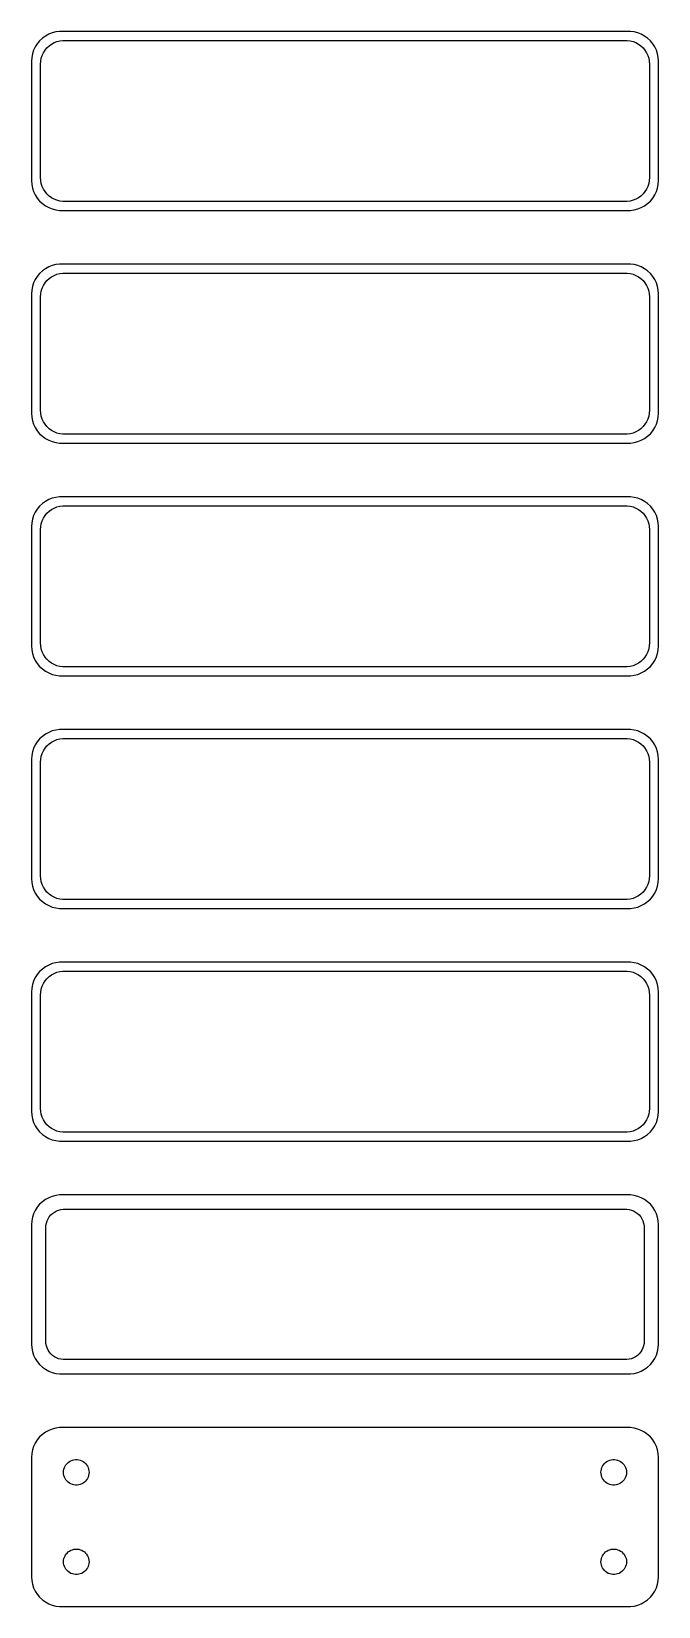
# Model space of a CAD drawing. Header units: metres. Extents: x -52 to 52, y 570 to 1146.
# Drawn here: x -52.5 to 52.5, y 570 to 834 of the extents above; entities that cross this region are included whole.
import ezdxf

# ---------------------------------------------------------------- set-up
doc = ezdxf.new("R2010")
doc.units = ezdxf.units.M

msp = doc.modelspace()

# ---------------------------------------------------------------- linework, layer by layer
for p, q in [((-51.5451, 831.939), (-51.8815, 831.409)), ((-51.1448, 832.423), (-51.5451, 831.939)), ((-50.6871, 832.853), (-51.1448, 832.423)), ((-50.1791, 833.222), (-50.6871, 832.853)), ((-49.6289, 833.524), (-50.1791, 833.222)), ((-49.9159, 831.238), (-49.5497, 831.582)), ((-49.0451, 833.755), (-49.6289, 833.524)), ((-49.5497, 831.582), (-49.1433, 831.877)), ((-49.1433, 831.877), (-48.7031, 832.119)), ((-48.4369, 833.911), (-49.0451, 833.755)), ((-48.7031, 832.119), (-48.2361, 832.304)), ((-47.8139, 833.99), (-48.4369, 833.911)), ((-48.2361, 832.304), (-47.7495, 832.429)), ((47.8139, 833.99), (-47.8139, 833.99)), ((-47.7495, 832.429), (-47.2512, 832.492)), ((-47.2512, 832.492), (47.2512, 832.492)), ((47.2512, 832.492), (47.7495, 832.429)), ((47.7495, 832.429), (48.2361, 832.304)), ((48.4369, 833.911), (47.8139, 833.99)), ((48.2361, 832.304), (48.7031, 832.119)), ((49.0451, 833.755), (48.4369, 833.911)), ((48.7031, 832.119), (49.1433, 831.877)), ((49.6289, 833.524), (49.0451, 833.755)), ((49.1433, 831.877), (49.5497, 831.582)), ((49.5497, 831.582), (49.9159, 831.238)), ((50.1791, 833.222), (49.6289, 833.524)), ((50.6871, 832.853), (50.1791, 833.222)), ((51.1448, 832.423), (50.6871, 832.853)), ((51.5451, 831.939), (51.1448, 832.423)), ((51.8815, 831.409), (51.5451, 831.939)), ((-52.4606, 829.627), (-52.5, 829)), ((-52.5, 829), (-52.5, 809)), ((-52.3429, 830.243), (-52.4606, 829.627)), ((-52.1489, 830.841), (-52.3429, 830.243)), ((-51.8815, 831.409), (-52.1489, 830.841)), ((-51, 828.5), (-50.9685, 829.001)), ((-50.9685, 829.001), (-50.8743, 829.495)), ((-50.8743, 829.495), (-50.7191, 829.972)), ((-50.7191, 829.972), (-50.5052, 830.427)), ((-50.5052, 830.427), (-50.2361, 830.851)), ((-50.2361, 830.851), (-49.9159, 831.238)), ((49.9159, 831.238), (50.2361, 830.851)), ((50.2361, 830.851), (50.5052, 830.427)), ((50.5052, 830.427), (50.7191, 829.972)), ((50.7191, 829.972), (50.8743, 829.495)), ((50.8743, 829.495), (50.9685, 829.001)), ((50.9685, 829.001), (51, 828.5)), ((52.1489, 830.841), (51.8815, 831.409)), ((52.3429, 830.243), (52.1489, 830.841)), ((52.4606, 829.627), (52.3429, 830.243)), ((52.5, 829), (52.4606, 829.627)), ((52.5, 809), (52.5, 829)), ((-51, 809.5), (-51, 828.5)), ((51, 828.5), (51, 809.5)), ((-52.5, 809), (-52.4606, 808.373)), ((-52.4606, 808.373), (-52.3429, 807.757)), ((-50.9685, 808.999), (-51, 809.5)), ((-50.8743, 808.505), (-50.9685, 808.999)), ((-50.7191, 808.028), (-50.8743, 808.505)), ((-50.5052, 807.573), (-50.7191, 808.028)), ((50.7191, 808.028), (50.5052, 807.573)), ((50.8743, 808.505), (50.7191, 808.028)), ((50.9685, 808.999), (50.8743, 808.505)), ((51, 809.5), (50.9685, 808.999)), ((52.3429, 807.757), (52.4606, 808.373)), ((52.4606, 808.373), (52.5, 809)), ((-52.3429, 807.757), (-52.1489, 807.159)), ((-52.1489, 807.159), (-51.8815, 806.591)), ((-51.8815, 806.591), (-51.5451, 806.061)), ((-51.5451, 806.061), (-51.1448, 805.577)), ((-51.1448, 805.577), (-50.6871, 805.147)), ((-50.6871, 805.147), (-50.1791, 804.778)), ((-50.2361, 807.149), (-50.5052, 807.573)), ((-49.9159, 806.762), (-50.2361, 807.149)), ((-49.5497, 806.418), (-49.9159, 806.762)), ((-49.1433, 806.123), (-49.5497, 806.418)), ((-48.7031, 805.881), (-49.1433, 806.123)), ((-48.2361, 805.696), (-48.7031, 805.881)), ((-47.7495, 805.571), (-48.2361, 805.696)), ((-47.2512, 805.508), (-47.7495, 805.571)), ((47.2512, 805.508), (-47.2512, 805.508)), ((47.7495, 805.571), (47.2512, 805.508)), ((48.2361, 805.696), (47.7495, 805.571)), ((48.7031, 805.881), (48.2361, 805.696)), ((49.1433, 806.123), (48.7031, 805.881)), ((49.5497, 806.418), (49.1433, 806.123)), ((49.9159, 806.762), (49.5497, 806.418)), ((50.2361, 807.149), (49.9159, 806.762)), ((50.1791, 804.778), (50.6871, 805.147)), ((50.5052, 807.573), (50.2361, 807.149)), ((50.6871, 805.147), (51.1448, 805.577)), ((51.1448, 805.577), (51.5451, 806.061)), ((51.5451, 806.061), (51.8815, 806.591)), ((51.8815, 806.591), (52.1489, 807.159)), ((52.1489, 807.159), (52.3429, 807.757)), ((-50.1791, 804.778), (-49.6289, 804.476)), ((-49.6289, 804.476), (-49.0451, 804.245)), ((-49.0451, 804.245), (-48.4369, 804.089)), ((-48.4369, 804.089), (-47.8139, 804.01)), ((-47.8139, 804.01), (47.8139, 804.01)), ((47.8139, 804.01), (48.4369, 804.089)), ((48.4369, 804.089), (49.0451, 804.245)), ((49.0451, 804.245), (49.6289, 804.476)), ((49.6289, 804.476), (50.1791, 804.778)), ((-49.0451, 794.755), (-49.6289, 794.524)), ((-48.4369, 794.911), (-49.0451, 794.755)), ((-47.8139, 794.99), (-48.4369, 794.911)), ((47.8139, 794.99), (-47.8139, 794.99)), ((48.4369, 794.911), (47.8139, 794.99)), ((49.0451, 794.755), (48.4369, 794.911)), ((49.6289, 794.524), (49.0451, 794.755)), ((-51.8815, 792.409), (-52.1489, 791.841)), ((-51.5451, 792.939), (-51.8815, 792.409)), ((-51.1448, 793.423), (-51.5451, 792.939)), ((-50.6871, 793.853), (-51.1448, 793.423)), ((-50.1791, 794.222), (-50.6871, 793.853)), ((-50.2361, 791.851), (-49.9159, 792.238)), ((-49.6289, 794.524), (-50.1791, 794.222)), ((-49.9159, 792.238), (-49.5497, 792.582)), ((-49.5497, 792.582), (-49.1433, 792.877)), ((-49.1433, 792.877), (-48.7031, 793.119)), ((-48.7031, 793.119), (-48.2361, 793.304)), ((-48.2361, 793.304), (-47.7495, 793.429)), ((-47.7495, 793.429), (-47.2512, 793.492)), ((-47.2512, 793.492), (47.2512, 793.492)), ((47.2512, 793.492), (47.7495, 793.429)), ((47.7495, 793.429), (48.2361, 793.304)), ((48.2361, 793.304), (48.7031, 793.119)), ((48.7031, 793.119), (49.1433, 792.877)), ((49.1433, 792.877), (49.5497, 792.582)), ((49.5497, 792.582), (49.9159, 792.238)), ((50.1791, 794.222), (49.6289, 794.524)), ((49.9159, 792.238), (50.2361, 791.851)), ((50.6871, 793.853), (50.1791, 794.222)), ((51.1448, 793.423), (50.6871, 793.853)), ((51.5451, 792.939), (51.1448, 793.423)), ((51.8815, 792.409), (51.5451, 792.939)), ((52.1489, 791.841), (51.8815, 792.409)), ((-52.4606, 790.627), (-52.5, 790)), ((-52.5, 790), (-52.5, 770)), ((-52.3429, 791.243), (-52.4606, 790.627)), ((-52.1489, 791.841), (-52.3429, 791.243)), ((-51, 789.5), (-50.9685, 790.001)), ((-51, 770.5), (-51, 789.5)), ((-50.9685, 790.001), (-50.8743, 790.495)), ((-50.8743, 790.495), (-50.7191, 790.972)), ((-50.7191, 790.972), (-50.5052, 791.427)), ((-50.5052, 791.427), (-50.2361, 791.851)), ((50.2361, 791.851), (50.5052, 791.427)), ((50.5052, 791.427), (50.7191, 790.972)), ((50.7191, 790.972), (50.8743, 790.495)), ((50.8743, 790.495), (50.9685, 790.001)), ((50.9685, 790.001), (51, 789.5)), ((51, 789.5), (51, 770.5)), ((52.3429, 791.243), (52.1489, 791.841)), ((52.4606, 790.627), (52.3429, 791.243)), ((52.5, 790), (52.4606, 790.627)), ((52.5, 770), (52.5, 790)), ((-52.5, 770), (-52.4606, 769.373)), ((-52.4606, 769.373), (-52.3429, 768.757)), ((-52.3429, 768.757), (-52.1489, 768.159)), ((-50.9685, 769.999), (-51, 770.5)), ((-50.8743, 769.505), (-50.9685, 769.999)), ((-50.7191, 769.028), (-50.8743, 769.505)), ((-50.5052, 768.573), (-50.7191, 769.028)), ((-50.2361, 768.149), (-50.5052, 768.573)), ((50.5052, 768.573), (50.2361, 768.149)), ((50.7191, 769.028), (50.5052, 768.573)), ((50.8743, 769.505), (50.7191, 769.028)), ((50.9685, 769.999), (50.8743, 769.505)), ((51, 770.5), (50.9685, 769.999)), ((52.1489, 768.159), (52.3429, 768.757)), ((52.3429, 768.757), (52.4606, 769.373)), ((52.4606, 769.373), (52.5, 770)), ((-52.1489, 768.159), (-51.8815, 767.591)), ((-51.8815, 767.591), (-51.5451, 767.061)), ((-51.5451, 767.061), (-51.1448, 766.577)), ((-51.1448, 766.577), (-50.6871, 766.147)), ((-50.6871, 766.147), (-50.1791, 765.778)), ((-49.9159, 767.762), (-50.2361, 768.149)), ((-50.1791, 765.778), (-49.6289, 765.476)), ((-49.5497, 767.418), (-49.9159, 767.762)), ((-49.1433, 767.123), (-49.5497, 767.418)), ((-48.7031, 766.881), (-49.1433, 767.123)), ((-48.2361, 766.696), (-48.7031, 766.881)), ((-47.7495, 766.571), (-48.2361, 766.696)), ((-47.2512, 766.508), (-47.7495, 766.571)), ((47.2512, 766.508), (-47.2512, 766.508)), ((47.7495, 766.571), (47.2512, 766.508)), ((48.2361, 766.696), (47.7495, 766.571)), ((48.7031, 766.881), (48.2361, 766.696)), ((49.1433, 767.123), (48.7031, 766.881)), ((49.5497, 767.418), (49.1433, 767.123)), ((49.9159, 767.762), (49.5497, 767.418)), ((49.6289, 765.476), (50.1791, 765.778)), ((50.2361, 768.149), (49.9159, 767.762)), ((50.1791, 765.778), (50.6871, 766.147)), ((50.6871, 766.147), (51.1448, 766.577)), ((51.1448, 766.577), (51.5451, 767.061)), ((51.5451, 767.061), (51.8815, 767.591)), ((51.8815, 767.591), (52.1489, 768.159)), ((-49.6289, 765.476), (-49.0451, 765.245)), ((-49.0451, 765.245), (-48.4369, 765.089)), ((-48.4369, 765.089), (-47.8139, 765.01)), ((-47.8139, 765.01), (47.8139, 765.01)), ((47.8139, 765.01), (48.4369, 765.089)), ((48.4369, 765.089), (49.0451, 765.245)), ((49.0451, 765.245), (49.6289, 765.476)), ((-50.1791, 755.222), (-50.6871, 754.853)), ((-49.6289, 755.524), (-50.1791, 755.222)), ((-49.0451, 755.755), (-49.6289, 755.524)), ((-48.4369, 755.911), (-49.0451, 755.755)), ((-47.8139, 755.99), (-48.4369, 755.911)), ((47.8139, 755.99), (-47.8139, 755.99)), ((48.4369, 755.911), (47.8139, 755.99)), ((49.0451, 755.755), (48.4369, 755.911)), ((49.6289, 755.524), (49.0451, 755.755)), ((50.1791, 755.222), (49.6289, 755.524)), ((50.6871, 754.853), (50.1791, 755.222)), ((-52.1489, 752.841), (-52.3429, 752.243)), ((-51.8815, 753.409), (-52.1489, 752.841)), ((-51.5451, 753.939), (-51.8815, 753.409)), ((-51.1448, 754.423), (-51.5451, 753.939)), ((-50.6871, 754.853), (-51.1448, 754.423)), ((-50.7191, 751.972), (-50.5052, 752.427)), ((-50.5052, 752.427), (-50.2361, 752.851)), ((-50.2361, 752.851), (-49.9159, 753.238)), ((-49.9159, 753.238), (-49.5497, 753.582)), ((-49.5497, 753.582), (-49.1433, 753.877)), ((-49.1433, 753.877), (-48.7031, 754.119)), ((-48.7031, 754.119), (-48.2361, 754.304)), ((-48.2361, 754.304), (-47.7495, 754.429)), ((-47.7495, 754.429), (-47.2512, 754.492)), ((-47.2512, 754.492), (47.2512, 754.492)), ((47.2512, 754.492), (47.7495, 754.429)), ((47.7495, 754.429), (48.2361, 754.304)), ((48.2361, 754.304), (48.7031, 754.119)), ((48.7031, 754.119), (49.1433, 753.877)), ((49.1433, 753.877), (49.5497, 753.582)), ((49.5497, 753.582), (49.9159, 753.238)), ((49.9159, 753.238), (50.2361, 752.851)), ((50.2361, 752.851), (50.5052, 752.427)), ((50.5052, 752.427), (50.7191, 751.972)), ((51.1448, 754.423), (50.6871, 754.853)), ((51.5451, 753.939), (51.1448, 754.423)), ((51.8815, 753.409), (51.5451, 753.939)), ((52.1489, 752.841), (51.8815, 753.409)), ((52.3429, 752.243), (52.1489, 752.841)), ((-52.4606, 751.627), (-52.5, 751)), ((-52.5, 751), (-52.5, 731)), ((-52.3429, 752.243), (-52.4606, 751.627)), ((-51, 750.5), (-50.9685, 751.001)), ((-51, 731.5), (-51, 750.5)), ((-50.9685, 751.001), (-50.8743, 751.495)), ((-50.8743, 751.495), (-50.7191, 751.972)), ((50.7191, 751.972), (50.8743, 751.495)), ((50.8743, 751.495), (50.9685, 751.001)), ((50.9685, 751.001), (51, 750.5)), ((51, 750.5), (51, 731.5)), ((52.4606, 751.627), (52.3429, 752.243)), ((52.5, 751), (52.4606, 751.627)), ((52.5, 731), (52.5, 751)), ((-50.9685, 730.999), (-51, 731.5)), ((51, 731.5), (50.9685, 730.999)), ((-52.5, 731), (-52.4606, 730.373)), ((-52.4606, 730.373), (-52.3429, 729.757)), ((-52.3429, 729.757), (-52.1489, 729.159)), ((-52.1489, 729.159), (-51.8815, 728.591)), ((-51.8815, 728.591), (-51.5451, 728.061)), ((-50.8743, 730.505), (-50.9685, 730.999)), ((-50.7191, 730.028), (-50.8743, 730.505)), ((-50.5052, 729.573), (-50.7191, 730.028)), ((-50.2361, 729.149), (-50.5052, 729.573)), ((-49.9159, 728.762), (-50.2361, 729.149)), ((-49.5497, 728.418), (-49.9159, 728.762)), ((49.9159, 728.762), (49.5497, 728.418)), ((50.2361, 729.149), (49.9159, 728.762)), ((50.5052, 729.573), (50.2361, 729.149)), ((50.7191, 730.028), (50.5052, 729.573)), ((50.8743, 730.505), (50.7191, 730.028)), ((50.9685, 730.999), (50.8743, 730.505)), ((51.5451, 728.061), (51.8815, 728.591)), ((51.8815, 728.591), (52.1489, 729.159)), ((52.1489, 729.159), (52.3429, 729.757)), ((52.3429, 729.757), (52.4606, 730.373)), ((52.4606, 730.373), (52.5, 731)), ((-51.5451, 728.061), (-51.1448, 727.577)), ((-51.1448, 727.577), (-50.6871, 727.147)), ((-50.6871, 727.147), (-50.1791, 726.778)), ((-50.1791, 726.778), (-49.6289, 726.476)), ((-49.6289, 726.476), (-49.0451, 726.245)), ((-49.1433, 728.123), (-49.5497, 728.418)), ((-48.7031, 727.881), (-49.1433, 728.123)), ((-49.0451, 726.245), (-48.4369, 726.089)), ((-48.2361, 727.696), (-48.7031, 727.881)), ((-48.4369, 726.089), (-47.8139, 726.01)), ((-47.7495, 727.571), (-48.2361, 727.696)), ((-47.8139, 726.01), (47.8139, 726.01)), ((-47.2512, 727.508), (-47.7495, 727.571)), ((47.2512, 727.508), (-47.2512, 727.508)), ((47.7495, 727.571), (47.2512, 727.508)), ((48.2361, 727.696), (47.7495, 727.571)), ((47.8139, 726.01), (48.4369, 726.089)), ((48.7031, 727.881), (48.2361, 727.696)), ((48.4369, 726.089), (49.0451, 726.245)), ((49.1433, 728.123), (48.7031, 727.881)), ((49.0451, 726.245), (49.6289, 726.476)), ((49.5497, 728.418), (49.1433, 728.123)), ((49.6289, 726.476), (50.1791, 726.778)), ((50.1791, 726.778), (50.6871, 727.147)), ((50.6871, 727.147), (51.1448, 727.577)), ((51.1448, 727.577), (51.5451, 728.061)), ((-51.1448, 715.423), (-51.5451, 714.939)), ((-50.6871, 715.853), (-51.1448, 715.423)), ((-50.1791, 716.222), (-50.6871, 715.853)), ((-49.6289, 716.524), (-50.1791, 716.222)), ((-49.0451, 716.755), (-49.6289, 716.524)), ((-48.4369, 716.911), (-49.0451, 716.755)), ((-47.8139, 716.99), (-48.4369, 716.911)), ((-48.2361, 715.304), (-47.7495, 715.429)), ((47.8139, 716.99), (-47.8139, 716.99)), ((-47.7495, 715.429), (-47.2512, 715.492)), ((-47.2512, 715.492), (47.2512, 715.492)), ((47.2512, 715.492), (47.7495, 715.429)), ((47.7495, 715.429), (48.2361, 715.304)), ((48.4369, 716.911), (47.8139, 716.99)), ((49.0451, 716.755), (48.4369, 716.911)), ((49.6289, 716.524), (49.0451, 716.755)), ((50.1791, 716.222), (49.6289, 716.524)), ((50.6871, 715.853), (50.1791, 716.222)), ((51.1448, 715.423), (50.6871, 715.853)), ((51.5451, 714.939), (51.1448, 715.423)), ((-52.3429, 713.243), (-52.4606, 712.627)), ((-52.1489, 713.841), (-52.3429, 713.243)), ((-51.8815, 714.409), (-52.1489, 713.841)), ((-51.5451, 714.939), (-51.8815, 714.409)), ((-50.8743, 712.495), (-50.7191, 712.972)), ((-50.7191, 712.972), (-50.5052, 713.427)), ((-50.5052, 713.427), (-50.2361, 713.851)), ((-50.2361, 713.851), (-49.9159, 714.238)), ((-49.9159, 714.238), (-49.5497, 714.582)), ((-49.5497, 714.582), (-49.1433, 714.877)), ((-49.1433, 714.877), (-48.7031, 715.119)), ((-48.7031, 715.119), (-48.2361, 715.304)), ((48.2361, 715.304), (48.7031, 715.119)), ((48.7031, 715.119), (49.1433, 714.877)), ((49.1433, 714.877), (49.5497, 714.582)), ((49.5497, 714.582), (49.9159, 714.238)), ((49.9159, 714.238), (50.2361, 713.851)), ((50.2361, 713.851), (50.5052, 713.427)), ((50.5052, 713.427), (50.7191, 712.972)), ((50.7191, 712.972), (50.8743, 712.495)), ((51.8815, 714.409), (51.5451, 714.939)), ((52.1489, 713.841), (51.8815, 714.409)), ((52.3429, 713.243), (52.1489, 713.841)), ((52.4606, 712.627), (52.3429, 713.243)), ((-52.4606, 712.627), (-52.5, 712)), ((-52.5, 712), (-52.5, 692)), ((-51, 711.5), (-50.9685, 712.001)), ((-51, 692.5), (-51, 711.5)), ((-50.9685, 712.001), (-50.8743, 712.495)), ((50.8743, 712.495), (50.9685, 712.001)), ((50.9685, 712.001), (51, 711.5)), ((51, 711.5), (51, 692.5)), ((52.5, 712), (52.4606, 712.627)), ((52.5, 692), (52.5, 712)), ((-52.5, 692), (-52.4606, 691.373)), ((-50.9685, 691.999), (-51, 692.5)), ((-50.8743, 691.505), (-50.9685, 691.999)), ((50.9685, 691.999), (50.8743, 691.505)), ((51, 692.5), (50.9685, 691.999)), ((52.4606, 691.373), (52.5, 692)), ((-52.4606, 691.373), (-52.3429, 690.757)), ((-52.3429, 690.757), (-52.1489, 690.159)), ((-52.1489, 690.159), (-51.8815, 689.591)), ((-51.8815, 689.591), (-51.5451, 689.061)), ((-51.5451, 689.061), (-51.1448, 688.577)), ((-50.7191, 691.028), (-50.8743, 691.505)), ((-50.5052, 690.573), (-50.7191, 691.028)), ((-50.2361, 690.149), (-50.5052, 690.573)), ((-49.9159, 689.762), (-50.2361, 690.149)), ((-49.5497, 689.418), (-49.9159, 689.762)), ((-49.1433, 689.123), (-49.5497, 689.418)), ((-48.7031, 688.881), (-49.1433, 689.123)), ((49.1433, 689.123), (48.7031, 688.881)), ((49.5497, 689.418), (49.1433, 689.123)), ((49.9159, 689.762), (49.5497, 689.418)), ((50.2361, 690.149), (49.9159, 689.762)), ((50.5052, 690.573), (50.2361, 690.149)), ((50.7191, 691.028), (50.5052, 690.573)), ((50.8743, 691.505), (50.7191, 691.028)), ((51.1448, 688.577), (51.5451, 689.061)), ((51.5451, 689.061), (51.8815, 689.591)), ((51.8815, 689.591), (52.1489, 690.159)), ((52.1489, 690.159), (52.3429, 690.757)), ((52.3429, 690.757), (52.4606, 691.373)), ((-51.1448, 688.577), (-50.6871, 688.147)), ((-50.6871, 688.147), (-50.1791, 687.778)), ((-50.1791, 687.778), (-49.6289, 687.476)), ((-49.6289, 687.476), (-49.0451, 687.245)), ((-49.0451, 687.245), (-48.4369, 687.089)), ((-48.2361, 688.696), (-48.7031, 688.881)), ((-48.4369, 687.089), (-47.8139, 687.01)), ((-47.7495, 688.571), (-48.2361, 688.696)), ((-47.8139, 687.01), (47.8139, 687.01)), ((-47.2512, 688.508), (-47.7495, 688.571)), ((47.2512, 688.508), (-47.2512, 688.508)), ((47.7495, 688.571), (47.2512, 688.508)), ((48.2361, 688.696), (47.7495, 688.571)), ((47.8139, 687.01), (48.4369, 687.089)), ((48.7031, 688.881), (48.2361, 688.696)), ((48.4369, 687.089), (49.0451, 687.245)), ((49.0451, 687.245), (49.6289, 687.476)), ((49.6289, 687.476), (50.1791, 687.778)), ((50.1791, 687.778), (50.6871, 688.147)), ((50.6871, 688.147), (51.1448, 688.577)), ((-51.5451, 675.939), (-51.8815, 675.409)), ((-51.1448, 676.423), (-51.5451, 675.939)), ((-50.6871, 676.853), (-51.1448, 676.423)), ((-50.1791, 677.222), (-50.6871, 676.853)), ((-49.6289, 677.524), (-50.1791, 677.222)), ((-49.0451, 677.755), (-49.6289, 677.524)), ((-49.5497, 675.582), (-49.1433, 675.877)), ((-49.1433, 675.877), (-48.7031, 676.119)), ((-48.4369, 677.911), (-49.0451, 677.755)), ((-48.7031, 676.119), (-48.2361, 676.304)), ((-47.8139, 677.99), (-48.4369, 677.911)), ((-48.2361, 676.304), (-47.7495, 676.429)), ((47.8139, 677.99), (-47.8139, 677.99)), ((-47.7495, 676.429), (-47.2512, 676.492)), ((-47.2512, 676.492), (47.2512, 676.492)), ((47.2512, 676.492), (47.7495, 676.429)), ((47.7495, 676.429), (48.2361, 676.304)), ((48.4369, 677.911), (47.8139, 677.99)), ((48.2361, 676.304), (48.7031, 676.119)), ((49.0451, 677.755), (48.4369, 677.911)), ((48.7031, 676.119), (49.1433, 675.877)), ((49.6289, 677.524), (49.0451, 677.755)), ((49.1433, 675.877), (49.5497, 675.582)), ((50.1791, 677.222), (49.6289, 677.524)), ((50.6871, 676.853), (50.1791, 677.222)), ((51.1448, 676.423), (50.6871, 676.853)), ((51.5451, 675.939), (51.1448, 676.423)), ((51.8815, 675.409), (51.5451, 675.939)), ((-52.4606, 673.627), (-52.5, 673)), ((-52.3429, 674.243), (-52.4606, 673.627)), ((-52.1489, 674.841), (-52.3429, 674.243)), ((-51.8815, 675.409), (-52.1489, 674.841)), ((-50.9685, 673.001), (-50.8743, 673.495)), ((-50.8743, 673.495), (-50.7191, 673.972)), ((-50.7191, 673.972), (-50.5052, 674.427)), ((-50.5052, 674.427), (-50.2361, 674.851)), ((-50.2361, 674.851), (-49.9159, 675.238)), ((-49.9159, 675.238), (-49.5497, 675.582)), ((49.5497, 675.582), (49.9159, 675.238)), ((49.9159, 675.238), (50.2361, 674.851)), ((50.2361, 674.851), (50.5052, 674.427)), ((50.5052, 674.427), (50.7191, 673.972)), ((50.7191, 673.972), (50.8743, 673.495)), ((50.8743, 673.495), (50.9685, 673.001)), ((52.1489, 674.841), (51.8815, 675.409)), ((52.3429, 674.243), (52.1489, 674.841)), ((52.4606, 673.627), (52.3429, 674.243)), ((52.5, 673), (52.4606, 673.627)), ((-52.5, 673), (-52.5, 653)), ((-51, 672.5), (-50.9685, 673.001)), ((-51, 653.5), (-51, 672.5)), ((50.9685, 673.001), (51, 672.5)), ((51, 672.5), (51, 653.5)), ((52.5, 653), (52.5, 673)), ((-52.5, 653), (-52.4606, 652.373)), ((-52.4606, 652.373), (-52.3429, 651.757)), ((-50.9685, 652.999), (-51, 653.5)), ((-50.8743, 652.505), (-50.9685, 652.999)), ((-50.7191, 652.028), (-50.8743, 652.505)), ((50.8743, 652.505), (50.7191, 652.028)), ((50.9685, 652.999), (50.8743, 652.505)), ((51, 653.5), (50.9685, 652.999)), ((52.3429, 651.757), (52.4606, 652.373)), ((52.4606, 652.373), (52.5, 653)), ((-52.3429, 651.757), (-52.1489, 651.159)), ((-52.1489, 651.159), (-51.8815, 650.591)), ((-51.8815, 650.591), (-51.5451, 650.061)), ((-51.5451, 650.061), (-51.1448, 649.577)), ((-51.1448, 649.577), (-50.6871, 649.147)), ((-50.5052, 651.573), (-50.7191, 652.028)), ((-50.2361, 651.149), (-50.5052, 651.573)), ((-49.9159, 650.762), (-50.2361, 651.149)), ((-49.5497, 650.418), (-49.9159, 650.762)), ((-49.1433, 650.123), (-49.5497, 650.418)), ((-48.7031, 649.881), (-49.1433, 650.123)), ((-48.2361, 649.696), (-48.7031, 649.881)), ((-47.7495, 649.571), (-48.2361, 649.696)), ((-47.2512, 649.508), (-47.7495, 649.571)), ((47.2512, 649.508), (-47.2512, 649.508)), ((47.7495, 649.571), (47.2512, 649.508)), ((48.2361, 649.696), (47.7495, 649.571)), ((48.7031, 649.881), (48.2361, 649.696)), ((49.1433, 650.123), (48.7031, 649.881)), ((49.5497, 650.418), (49.1433, 650.123)), ((49.9159, 650.762), (49.5497, 650.418)), ((50.2361, 651.149), (49.9159, 650.762)), ((50.5052, 651.573), (50.2361, 651.149)), ((50.7191, 652.028), (50.5052, 651.573)), ((50.6871, 649.147), (51.1448, 649.577)), ((51.1448, 649.577), (51.5451, 650.061)), ((51.5451, 650.061), (51.8815, 650.591)), ((51.8815, 650.591), (52.1489, 651.159)), ((52.1489, 651.159), (52.3429, 651.757)), ((-50.6871, 649.147), (-50.1791, 648.778)), ((-50.1791, 648.778), (-49.6289, 648.476)), ((-49.6289, 648.476), (-49.0451, 648.245)), ((-49.0451, 648.245), (-48.4369, 648.089)), ((-48.4369, 648.089), (-47.8139, 648.01)), ((-47.8139, 648.01), (47.8139, 648.01)), ((47.8139, 648.01), (48.4369, 648.089)), ((48.4369, 648.089), (49.0451, 648.245)), ((49.0451, 648.245), (49.6289, 648.476)), ((49.6289, 648.476), (50.1791, 648.778)), ((50.1791, 648.778), (50.6871, 649.147)), ((-48.4369, 638.911), (-49.0451, 638.755)), ((-47.8139, 638.99), (-48.4369, 638.911)), ((47.8139, 638.99), (-47.8139, 638.99)), ((48.4369, 638.911), (47.8139, 638.99)), ((49.0451, 638.755), (48.4369, 638.911)), ((-51.8815, 636.409), (-52.1489, 635.841)), ((-51.5451, 636.939), (-51.8815, 636.409)), ((-51.1448, 637.423), (-51.5451, 636.939)), ((-50.6871, 637.853), (-51.1448, 637.423)), ((-50.1791, 638.222), (-50.6871, 637.853)), ((-49.6289, 638.524), (-50.1791, 638.222)), ((-49.0451, 638.755), (-49.6289, 638.524)), ((-48.668, 636.128), (-48.3254, 636.317)), ((-48.3254, 636.317), (-47.9619, 636.461)), ((-47.9619, 636.461), (-47.5833, 636.558)), ((-47.5833, 636.558), (-47.1954, 636.607)), ((-47.1954, 636.607), (47.1954, 636.607)), ((47.1954, 636.607), (47.5833, 636.558)), ((47.5833, 636.558), (47.9619, 636.461)), ((47.9619, 636.461), (48.3254, 636.317)), ((48.3254, 636.317), (48.668, 636.128)), ((49.6289, 638.524), (49.0451, 638.755)), ((50.1791, 638.222), (49.6289, 638.524)), ((50.6871, 637.853), (50.1791, 638.222)), ((51.1448, 637.423), (50.6871, 637.853)), ((51.5451, 636.939), (51.1448, 637.423)), ((51.8815, 636.409), (51.5451, 636.939)), ((52.1489, 635.841), (51.8815, 636.409)), ((-52.4606, 634.627), (-52.5, 634)), ((-52.5, 634), (-52.5, 614)), ((-52.3429, 635.243), (-52.4606, 634.627)), ((-52.1489, 635.841), (-52.3429, 635.243)), ((-50.1129, 633.5), (-50.0884, 633.89)), ((-50.0884, 633.89), (-50.0151, 634.274)), ((-50.0151, 634.274), (-49.8943, 634.646)), ((-49.8943, 634.646), (-49.7279, 635)), ((-49.7279, 635), (-49.5184, 635.33)), ((-49.5184, 635.33), (-49.2692, 635.631)), ((-49.2692, 635.631), (-48.9842, 635.899)), ((-48.9842, 635.899), (-48.668, 636.128)), ((48.668, 636.128), (48.9842, 635.899)), ((48.9842, 635.899), (49.2692, 635.631)), ((49.2692, 635.631), (49.5184, 635.33)), ((49.5184, 635.33), (49.7279, 635)), ((49.7279, 635), (49.8943, 634.646)), ((49.8943, 634.646), (50.0151, 634.274)), ((50.0151, 634.274), (50.0884, 633.89)), ((50.0884, 633.89), (50.1129, 633.5)), ((52.3429, 635.243), (52.1489, 635.841)), ((52.4606, 634.627), (52.3429, 635.243)), ((52.5, 634), (52.4606, 634.627)), ((52.5, 614), (52.5, 634)), ((-50.1129, 614.5), (-50.1129, 633.5)), ((50.1129, 633.5), (50.1129, 614.5)), ((-52.5, 614), (-52.4606, 613.373)), ((-52.4606, 613.373), (-52.3429, 612.757)), ((-52.3429, 612.757), (-52.1489, 612.159)), ((-50.0884, 614.11), (-50.1129, 614.5)), ((-50.0151, 613.726), (-50.0884, 614.11)), ((-49.8943, 613.354), (-50.0151, 613.726)), ((-49.7279, 613), (-49.8943, 613.354)), ((-49.5184, 612.67), (-49.7279, 613)), ((-49.2692, 612.369), (-49.5184, 612.67)), ((49.5184, 612.67), (49.2692, 612.369)), ((49.7279, 613), (49.5184, 612.67)), ((49.8943, 613.354), (49.7279, 613)), ((50.0151, 613.726), (49.8943, 613.354)), ((50.0884, 614.11), (50.0151, 613.726)), ((50.1129, 614.5), (50.0884, 614.11)), ((52.1489, 612.159), (52.3429, 612.757)), ((52.3429, 612.757), (52.4606, 613.373)), ((52.4606, 613.373), (52.5, 614)), ((-52.1489, 612.159), (-51.8815, 611.591)), ((-51.8815, 611.591), (-51.5451, 611.061)), ((-51.5451, 611.061), (-51.1448, 610.577)), ((-51.1448, 610.577), (-50.6871, 610.147)), ((-50.6871, 610.147), (-50.1791, 609.778)), ((-48.9842, 612.101), (-49.2692, 612.369)), ((-48.668, 611.872), (-48.9842, 612.101)), ((-48.3254, 611.683), (-48.668, 611.872)), ((-47.9619, 611.539), (-48.3254, 611.683)), ((-47.5833, 611.442), (-47.9619, 611.539)), ((-47.1954, 611.393), (-47.5833, 611.442)), ((47.1954, 611.393), (-47.1954, 611.393)), ((47.5833, 611.442), (47.1954, 611.393)), ((47.9619, 611.539), (47.5833, 611.442)), ((48.3254, 611.683), (47.9619, 611.539)), ((48.668, 611.872), (48.3254, 611.683)), ((48.9842, 612.101), (48.668, 611.872)), ((49.2692, 612.369), (48.9842, 612.101)), ((50.1791, 609.778), (50.6871, 610.147)), ((50.6871, 610.147), (51.1448, 610.577)), ((51.1448, 610.577), (51.5451, 611.061)), ((51.5451, 611.061), (51.8815, 611.591)), ((51.8815, 611.591), (52.1489, 612.159)), ((-50.1791, 609.778), (-49.6289, 609.476)), ((-49.6289, 609.476), (-49.0451, 609.245)), ((-49.0451, 609.245), (-48.4369, 609.089)), ((-48.4369, 609.089), (-47.8139, 609.01)), ((-47.8139, 609.01), (47.8139, 609.01)), ((47.8139, 609.01), (48.4369, 609.089)), ((48.4369, 609.089), (49.0451, 609.245)), ((49.0451, 609.245), (49.6289, 609.476)), ((49.6289, 609.476), (50.1791, 609.778)), ((-49.6289, 599.524), (-50.1791, 599.222)), ((-49.0451, 599.755), (-49.6289, 599.524)), ((-48.4369, 599.911), (-49.0451, 599.755)), ((-47.8139, 599.99), (-48.4369, 599.911)), ((47.8139, 599.99), (-47.8139, 599.99)), ((48.4369, 599.911), (47.8139, 599.99)), ((49.0451, 599.755), (48.4369, 599.911)), ((49.6289, 599.524), (49.0451, 599.755)), ((50.1791, 599.222), (49.6289, 599.524)), ((-52.1489, 596.841), (-52.3429, 596.243)), ((-51.8815, 597.409), (-52.1489, 596.841)), ((-51.5451, 597.939), (-51.8815, 597.409)), ((-51.1448, 598.423), (-51.5451, 597.939)), ((-50.6871, 598.853), (-51.1448, 598.423)), ((-50.1791, 599.222), (-50.6871, 598.853)), ((50.6871, 598.853), (50.1791, 599.222)), ((51.1448, 598.423), (50.6871, 598.853)), ((51.5451, 597.939), (51.1448, 598.423)), ((51.8815, 597.409), (51.5451, 597.939)), ((52.1489, 596.841), (51.8815, 597.409)), ((52.3429, 596.243), (52.1489, 596.841)), ((-52.4606, 595.627), (-52.5, 595)), ((-52.5, 595), (-52.5, 575)), ((-52.3429, 596.243), (-52.4606, 595.627)), ((-46.7275, 593.755), (-46.5565, 593.962)), ((-46.5565, 593.962), (-46.3611, 594.145)), ((-46.3611, 594.145), (-46.1441, 594.303)), ((-46.1441, 594.303), (-45.9092, 594.432)), ((-45.9092, 594.432), (-45.6598, 594.531)), ((-45.6598, 594.531), (-45.4001, 594.597)), ((-45.4001, 594.597), (-45.1341, 594.631)), ((-45.1341, 594.631), (-44.8659, 594.631)), ((-44.8659, 594.631), (-44.5999, 594.597)), ((-44.5999, 594.597), (-44.3401, 594.531)), ((-44.3401, 594.531), (-44.0908, 594.432)), ((-44.0908, 594.432), (-43.8559, 594.303)), ((-43.8559, 594.303), (-43.6389, 594.145)), ((-43.6389, 594.145), (-43.4434, 593.962)), ((-43.4434, 593.962), (-43.2725, 593.755)), ((43.2725, 593.755), (43.4434, 593.962)), ((43.4434, 593.962), (43.6389, 594.145)), ((43.6389, 594.145), (43.8559, 594.303)), ((43.8559, 594.303), (44.0908, 594.432)), ((44.0908, 594.432), (44.3401, 594.531)), ((44.3401, 594.531), (44.5999, 594.597)), ((44.5999, 594.597), (44.8659, 594.631)), ((44.8659, 594.631), (45.1341, 594.631)), ((45.1341, 594.631), (45.4001, 594.597)), ((45.4001, 594.597), (45.6598, 594.531)), ((45.6598, 594.531), (45.9092, 594.432)), ((45.9092, 594.432), (46.1441, 594.303)), ((46.1441, 594.303), (46.3611, 594.145)), ((46.3611, 594.145), (46.5565, 593.962)), ((46.5565, 593.962), (46.7275, 593.755)), ((52.4606, 595.627), (52.3429, 596.243)), ((52.5, 595), (52.4606, 595.627)), ((52.5, 575), (52.5, 595)), ((-47.1353, 592.5), (-47.1185, 592.768)), ((-47.1185, 592.232), (-47.1353, 592.5)), ((-47.1185, 592.768), (-47.0682, 593.031)), ((-47.0682, 591.969), (-47.1185, 592.232)), ((-47.0682, 593.031), (-46.9853, 593.286)), ((-46.9853, 591.714), (-47.0682, 591.969)), ((-46.9853, 593.286), (-46.8712, 593.529)), ((-46.8712, 591.471), (-46.9853, 591.714)), ((-46.8712, 593.529), (-46.7275, 593.755)), ((-46.7275, 591.245), (-46.8712, 591.471)), ((-43.2725, 593.755), (-43.1288, 593.529)), ((-43.1288, 591.471), (-43.2725, 591.245)), ((-43.1288, 593.529), (-43.0146, 593.286)), ((-43.0146, 591.714), (-43.1288, 591.471)), ((-43.0146, 593.286), (-42.9318, 593.031)), ((-42.9318, 591.969), (-43.0146, 591.714)), ((-42.9318, 593.031), (-42.8815, 592.768)), ((-42.8815, 592.232), (-42.9318, 591.969)), ((-42.8815, 592.768), (-42.8647, 592.5)), ((-42.8647, 592.5), (-42.8815, 592.232)), ((42.8647, 592.5), (42.8815, 592.768)), ((42.8815, 592.232), (42.8647, 592.5)), ((42.8815, 592.768), (42.9318, 593.031)), ((42.9318, 591.969), (42.8815, 592.232)), ((42.9318, 593.031), (43.0146, 593.286)), ((43.0146, 591.714), (42.9318, 591.969)), ((43.0146, 593.286), (43.1288, 593.529)), ((43.1288, 591.471), (43.0146, 591.714)), ((43.1288, 593.529), (43.2725, 593.755)), ((43.2725, 591.245), (43.1288, 591.471)), ((46.7275, 593.755), (46.8712, 593.529)), ((46.8712, 591.471), (46.7275, 591.245)), ((46.8712, 593.529), (46.9853, 593.286)), ((46.9853, 591.714), (46.8712, 591.471)), ((46.9853, 593.286), (47.0682, 593.031)), ((47.0682, 591.969), (46.9853, 591.714)), ((47.0682, 593.031), (47.1185, 592.768)), ((47.1185, 592.232), (47.0682, 591.969)), ((47.1185, 592.768), (47.1353, 592.5)), ((47.1353, 592.5), (47.1185, 592.232)), ((-46.5565, 591.038), (-46.7275, 591.245)), ((-46.3611, 590.855), (-46.5565, 591.038)), ((-46.1441, 590.697), (-46.3611, 590.855)), ((-45.9092, 590.568), (-46.1441, 590.697)), ((-45.6598, 590.469), (-45.9092, 590.568)), ((-45.4001, 590.403), (-45.6598, 590.469)), ((-45.1341, 590.369), (-45.4001, 590.403)), ((-44.8659, 590.369), (-45.1341, 590.369)), ((-44.5999, 590.403), (-44.8659, 590.369)), ((-44.3401, 590.469), (-44.5999, 590.403)), ((-44.0908, 590.568), (-44.3401, 590.469)), ((-43.8559, 590.697), (-44.0908, 590.568)), ((-43.6389, 590.855), (-43.8559, 590.697)), ((-43.4434, 591.038), (-43.6389, 590.855)), ((-43.2725, 591.245), (-43.4434, 591.038)), ((43.4434, 591.038), (43.2725, 591.245)), ((43.6389, 590.855), (43.4434, 591.038)), ((43.8559, 590.697), (43.6389, 590.855)), ((44.0908, 590.568), (43.8559, 590.697)), ((44.3401, 590.469), (44.0908, 590.568)), ((44.5999, 590.403), (44.3401, 590.469)), ((44.8659, 590.369), (44.5999, 590.403)), ((45.1341, 590.369), (44.8659, 590.369)), ((45.4001, 590.403), (45.1341, 590.369)), ((45.6598, 590.469), (45.4001, 590.403)), ((45.9092, 590.568), (45.6598, 590.469)), ((46.1441, 590.697), (45.9092, 590.568)), ((46.3611, 590.855), (46.1441, 590.697)), ((46.5565, 591.038), (46.3611, 590.855)), ((46.7275, 591.245), (46.5565, 591.038)), ((-47.0682, 578.031), (-46.9853, 578.286)), ((-46.9853, 578.286), (-46.8712, 578.529)), ((-46.8712, 578.529), (-46.7275, 578.755)), ((-46.7275, 578.755), (-46.5565, 578.962)), ((-46.5565, 578.962), (-46.3611, 579.145)), ((-46.3611, 579.145), (-46.1441, 579.303)), ((-46.1441, 579.303), (-45.9092, 579.432)), ((-45.9092, 579.432), (-45.6598, 579.531)), ((-45.6598, 579.531), (-45.4001, 579.597)), ((-45.4001, 579.597), (-45.1341, 579.631)), ((-45.1341, 579.631), (-44.8659, 579.631)), ((-44.8659, 579.631), (-44.5999, 579.597)), ((-44.5999, 579.597), (-44.3401, 579.531)), ((-44.3401, 579.531), (-44.0908, 579.432)), ((-44.0908, 579.432), (-43.8559, 579.303)), ((-43.8559, 579.303), (-43.6389, 579.145)), ((-43.6389, 579.145), (-43.4434, 578.962)), ((-43.4434, 578.962), (-43.2725, 578.755)), ((-43.2725, 578.755), (-43.1288, 578.529)), ((-43.1288, 578.529), (-43.0146, 578.286)), ((-43.0146, 578.286), (-42.9318, 578.031)), ((42.9318, 578.031), (43.0146, 578.286)), ((43.0146, 578.286), (43.1288, 578.529)), ((43.1288, 578.529), (43.2725, 578.755)), ((43.2725, 578.755), (43.4434, 578.962)), ((43.4434, 578.962), (43.6389, 579.145)), ((43.6389, 579.145), (43.8559, 579.303)), ((43.8559, 579.303), (44.0908, 579.432)), ((44.0908, 579.432), (44.3401, 579.531)), ((44.3401, 579.531), (44.5999, 579.597)), ((44.5999, 579.597), (44.8659, 579.631)), ((44.8659, 579.631), (45.1341, 579.631)), ((45.1341, 579.631), (45.4001, 579.597)), ((45.4001, 579.597), (45.6598, 579.531)), ((45.6598, 579.531), (45.9092, 579.432)), ((45.9092, 579.432), (46.1441, 579.303)), ((46.1441, 579.303), (46.3611, 579.145)), ((46.3611, 579.145), (46.5565, 578.962)), ((46.5565, 578.962), (46.7275, 578.755)), ((46.7275, 578.755), (46.8712, 578.529)), ((46.8712, 578.529), (46.9853, 578.286)), ((46.9853, 578.286), (47.0682, 578.031)), ((-47.1353, 577.5), (-47.1185, 577.768)), ((-47.1185, 577.232), (-47.1353, 577.5)), ((-47.1185, 577.768), (-47.0682, 578.031)), ((-47.0682, 576.969), (-47.1185, 577.232)), ((-46.9853, 576.714), (-47.0682, 576.969)), ((-46.8712, 576.471), (-46.9853, 576.714)), ((-46.7275, 576.245), (-46.8712, 576.471)), ((-46.5565, 576.038), (-46.7275, 576.245)), ((-46.3611, 575.855), (-46.5565, 576.038)), ((-46.1441, 575.697), (-46.3611, 575.855)), ((-45.9092, 575.568), (-46.1441, 575.697)), ((-45.6598, 575.469), (-45.9092, 575.568)), ((-44.0908, 575.568), (-44.3401, 575.469)), ((-43.8559, 575.697), (-44.0908, 575.568)), ((-43.6389, 575.855), (-43.8559, 575.697)), ((-43.4434, 576.038), (-43.6389, 575.855)), ((-43.2725, 576.245), (-43.4434, 576.038)), ((-43.1288, 576.471), (-43.2725, 576.245)), ((-43.0146, 576.714), (-43.1288, 576.471)), ((-42.9318, 576.969), (-43.0146, 576.714)), ((-42.9318, 578.031), (-42.8815, 577.768)), ((-42.8815, 577.232), (-42.9318, 576.969)), ((-42.8815, 577.768), (-42.8647, 577.5)), ((-42.8647, 577.5), (-42.8815, 577.232)), ((42.8647, 577.5), (42.8815, 577.768)), ((42.8815, 577.232), (42.8647, 577.5)), ((42.8815, 577.768), (42.9318, 578.031)), ((42.9318, 576.969), (42.8815, 577.232)), ((43.0146, 576.714), (42.9318, 576.969)), ((43.1288, 576.471), (43.0146, 576.714)), ((43.2725, 576.245), (43.1288, 576.471)), ((43.4434, 576.038), (43.2725, 576.245)), ((43.6389, 575.855), (43.4434, 576.038)), ((43.8559, 575.697), (43.6389, 575.855)), ((44.0908, 575.568), (43.8559, 575.697)), ((44.3401, 575.469), (44.0908, 575.568)), ((45.9092, 575.568), (45.6598, 575.469)), ((46.1441, 575.697), (45.9092, 575.568)), ((46.3611, 575.855), (46.1441, 575.697)), ((46.5565, 576.038), (46.3611, 575.855)), ((46.7275, 576.245), (46.5565, 576.038)), ((46.8712, 576.471), (46.7275, 576.245)), ((46.9853, 576.714), (46.8712, 576.471)), ((47.0682, 576.969), (46.9853, 576.714)), ((47.0682, 578.031), (47.1185, 577.768)), ((47.1185, 577.232), (47.0682, 576.969)), ((47.1185, 577.768), (47.1353, 577.5)), ((47.1353, 577.5), (47.1185, 577.232)), ((-52.5, 575), (-52.4606, 574.373)), ((-52.4606, 574.373), (-52.3429, 573.757)), ((-52.3429, 573.757), (-52.1489, 573.159)), ((-52.1489, 573.159), (-51.8815, 572.591)), ((-45.4001, 575.403), (-45.6598, 575.469)), ((-45.1341, 575.369), (-45.4001, 575.403)), ((-44.8659, 575.369), (-45.1341, 575.369)), ((-44.5999, 575.403), (-44.8659, 575.369)), ((-44.3401, 575.469), (-44.5999, 575.403)), ((44.5999, 575.403), (44.3401, 575.469)), ((44.8659, 575.369), (44.5999, 575.403)), ((45.1341, 575.369), (44.8659, 575.369)), ((45.4001, 575.403), (45.1341, 575.369)), ((45.6598, 575.469), (45.4001, 575.403)), ((51.8815, 572.591), (52.1489, 573.159)), ((52.1489, 573.159), (52.3429, 573.757)), ((52.3429, 573.757), (52.4606, 574.373)), ((52.4606, 574.373), (52.5, 575)), ((-51.8815, 572.591), (-51.5451, 572.061)), ((-51.5451, 572.061), (-51.1448, 571.577)), ((-51.1448, 571.577), (-50.6871, 571.147)), ((-50.6871, 571.147), (-50.1791, 570.778)), ((-50.1791, 570.778), (-49.6289, 570.476)), ((-49.6289, 570.476), (-49.0451, 570.245)), ((-49.0451, 570.245), (-48.4369, 570.089)), ((48.4369, 570.089), (49.0451, 570.245)), ((49.0451, 570.245), (49.6289, 570.476)), ((49.6289, 570.476), (50.1791, 570.778)), ((50.1791, 570.778), (50.6871, 571.147)), ((50.6871, 571.147), (51.1448, 571.577)), ((51.1448, 571.577), (51.5451, 572.061)), ((51.5451, 572.061), (51.8815, 572.591)), ((-48.4369, 570.089), (-47.8139, 570.01)), ((-47.8139, 570.01), (47.8139, 570.01)), ((47.8139, 570.01), (48.4369, 570.089))]:
    msp.add_line(p, q)

doc.saveas('drawing.dxf')
